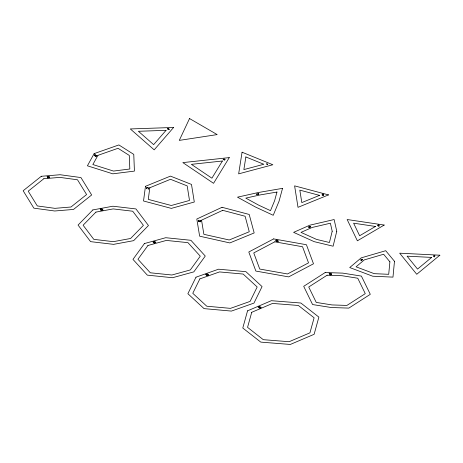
<?xml version="1.0" encoding="UTF-8"?>
<svg xmlns="http://www.w3.org/2000/svg" width="463" height="463" viewBox="0 0 463 463"><rect width="100%" height="100%" fill="white"/><g stroke="black" fill="none" stroke-linecap="round" stroke-linejoin="round"><path stroke-width="0.69" d="M102.983 210.075L102.034 209.629L100.789 210.133L101.6 210.607L101.027 210.295M362.732 259.581L361.586 260.316A0.689 0.399 0 0 1 360.833 260.154A0.689 0.399 0 0 1 360.816 259.697M101.524 210.017L101.64 209.866A2.211 1.279 0 0 0 101.414 209.93L101.079 210.104M260.443 307.843L260.86 307.409L260.102 307.154A0.689 0.399 0 0 1 260.872 307.189A0.689 0.399 0 0 1 261.074 307.629L259.951 308.219L259.083 307.953M223.16 159.22L224.289 158.965L225.14 159.712L224.075 160.007L224.862 159.799M361.273 259.442L361.979 259.135L362.708 259.442M277.059 241.53L277.036 241.559A0.718 0.417 0 0 0 278.153 241.478M102.925 210.219L102.086 210.468L101.519 210.098M148.189 188.03L148.629 188.285L148.201 189.205L148.959 187.966M259.089 307.646L259.87 307.374L260.466 307.721M207.47 275.433L206.857 275.444M310.407 226.847L309.805 226.87M96.478 155.979L95.505 156.199M379.29 226.025L378.08 225.961M277.007 241.582L276.174 241.599M95.534 155.545L96.97 155.412M96.651 156.124L95.28 156.262M276.093 241.084L276.602 241.067M168.538 128.951L167.988 129.055M322.613 194.871L323.133 194.605A1.076 0.625 0 0 0 323.458 194.124L321.982 194.24L323.168 194.286M322.439 194.767L322.809 194.587A0.99 0.573 0 0 0 322.96 194.506M308.977 226.87L308.919 227.24M258.094 306.882L260.038 306.61L258.169 307.322M49.304 177.595L48.794 177.659M168.416 128.558L168.636 128.465A0.735 0.428 0 0 0 167.421 128.662M205.722 274.241L207.702 274.084L205.722 274.681M168.648 128.766L169.36 129.316L168.451 129.692L169.053 129.27L168.775 128.922M207.742 274.785L208.362 274.877M200.514 221.135L199.767 221.273A1.082 0.625 0 0 0 199.084 221.632L200.566 221.765L199.46 221.557M101.999 209.814L102.311 209.768M48.279 177.277L47.701 177.451L47.741 177.989L47.417 177.381L48.546 177.196M153.149 241.628L155.174 241.582L153.068 242.074M378.908 226.037L378.364 225.932M100.321 209.01L102.317 209.073L100.176 209.444M378.265 225.07L379.145 225.203M200.462 221.308L200.074 221.366M47.243 176.293L49.223 176.455L47.029 176.721M200.045 221.372L200.057 221.372A0.99 0.573 0 0 0 199.617 221.459M329.413 273.228L331.392 273.483L329.135 273.645M276.104 240.008L278.014 240.349L275.774 240.407M323.307 194.987L323.579 194.969A0.77 0.446 0 0 1 323.643 195.062M276.625 241.541L276.243 241.368M267.006 164.73L266.919 163.416L267.105 164.359L267.678 164.504A0.735 0.428 0 0 0 267.238 164.533M198.922 220.226L198.407 221.499L198.662 220.562L198.17 220.336A0.741 0.428 0 0 0 198.72 220.365M199.866 220.892L199.605 220.839A0.77 0.446 0 0 1 200.195 220.469A0.77 0.446 0 0 1 201 220.683M147.344 187.538L146.586 188.777L147.02 187.856L146.574 187.602A0.741 0.428 0 0 0 147.413 187.596M95.285 154.735L94.249 155.881L94.892 155.024L94.521 154.74A0.729 0.417 0 0 0 95.337 154.798M361.285 259.731L362.054 259.94L360.984 260.021M223.212 159.498L224.017 159.758L224.561 159.33A2.211 1.273 0 0 1 224.717 159.422L224.839 159.55M155.817 242.299L155.678 242.143A3.212 1.852 0 0 0 154.353 243.127M154.335 243.121L153.566 242.583L154.445 243.272A3.119 1.8 0 0 1 155.834 242.317M256.438 194.142L256.583 194.298A3.172 1.829 0 0 1 258.782 194.234L258.094 193.465L258.638 194.09A3.264 1.887 0 0 0 256.438 194.136M48.939 177.115L48.864 176.964A0.723 0.417 0 0 1 49.645 177.3A0.723 0.417 0 0 1 49.147 177.786A0.723 0.417 0 0 1 48.268 177.543M278.014 241.206L277.43 240.818A0.718 0.417 0 0 1 278.222 241.188M329.332 273.621A0.735 0.422 0 0 1 329.216 273.697M275.977 240.384A0.729 0.422 0 0 1 275.85 240.465M149.022 188.024A0.735 0.422 0 0 1 148.195 188.024M207.679 275.491A0.596 0.347 0 0 1 206.654 275.485M206.689 275.109A0.596 0.347 0 0 1 207.337 274.981M208.57 275.201A0.7 0.405 0 0 1 207.673 275.404M207.245 275.01A0.7 0.405 0 0 1 207.858 274.628A0.7 0.405 0 0 1 208.61 274.918M201.087 220.99A0.77 0.446 0 0 1 200.485 221.337M168.671 129.067A0.735 0.428 0 0 1 167.432 128.917M310.441 227.003A0.596 0.347 0 0 1 309.909 227.084M309.515 226.581A0.596 0.347 0 0 1 310.621 226.667M310.007 227.049A0.7 0.405 0 0 1 309.406 227.466A0.7 0.405 0 0 1 308.63 227.159M308.671 226.899A0.7 0.405 0 0 1 309.521 226.685M323.602 195.236A0.77 0.446 0 0 1 322.931 195.536A0.77 0.446 0 0 1 322.19 195.293M378.202 225.759A0.718 0.417 0 0 1 377.669 225.388M377.756 225.157A0.718 0.417 0 0 1 378.445 224.943A0.718 0.417 0 0 1 379.07 225.221M389.898 261.821L388.706 274.31L374.214 273.662L356.07 266.821L364.288 259.899L383.624 254.245L389.898 261.821M394.482 261.294L392.971 277.123L372.709 276.214L349.721 267.55L361.209 257.868L385.708 250.709L394.482 261.294M145.469 186.323L143.524 200.988L171.327 208.385L194.304 202.018L191.491 184.424L170.459 176.114L145.469 186.323M149.821 187.746L148.276 199.379L171.287 205.497L189.506 200.45L187.179 185.889L170.5 179.297L149.821 187.746M242.068 152.205L238.648 173.862L272.846 164.747L242.068 152.205M245.865 156.951L243.868 169.591L263.829 164.272L245.865 156.951M434.676 255.906L434.508 256.676L433.999 256.108L434.676 255.906M434.89 255.86L434.456 256.942L433.391 256.137L433.646 255.715L434.89 255.86M332.197 231.245L329.436 242.496L316.495 239.388L301.002 232.38L312.137 227.466L330.391 223.218L332.197 231.245M336.769 231.263L333.1 246.206L314.192 241.663L293.606 232.357L309.874 225.174L334.124 219.537L336.769 231.263M276.961 192.047L274.611 200.722L270.49 210.653L258.655 205.144L245.807 198.118L259.998 194.952L276.961 192.047M282.54 188.36L279.05 201.226L273.228 215.289L255.669 207.111L237.496 197.169L258.533 192.481L282.54 188.36M247.549 310.835L242.78 328.024L260.785 342.116L290.33 344.449L314.117 334.309L318.885 317.12L300.881 303.028L271.335 300.695L247.549 310.835M251.727 312.305L247.555 327.358L263.291 339.674L289.12 341.717L309.938 332.845L314.117 317.786L298.375 305.47L272.545 303.427L251.727 312.305M189.535 118.551L179.279 140.393L217.176 134.594L189.535 118.551M195.988 277.198L187.874 293.71L204.056 308.624L231.425 311.09L253.967 303.091L262.075 286.585L245.899 271.665L218.53 269.206L195.988 277.198M199.86 278.894L192.776 293.305L206.793 306.228L230.476 308.358L250.095 301.401L257.173 286.985L243.156 274.061L219.479 271.931L199.86 278.894M94.128 153.629L87.409 165.8L112.81 173.828L134.426 171.102L133.772 154.387L118.875 144.942L94.128 153.629M97.93 155.354L92.855 164.544L113.499 171.067L129.819 169.007L129.287 155.423L118.036 148.293L97.93 155.354M222.402 161.008L211.904 178.186L191.387 164.348L222.402 161.008M229.278 157.605L213.559 183.319L182.85 162.606L229.278 157.605M144.427 243.561L132.968 259.39L147.327 275.138L172.52 277.725L193.812 271.874L205.271 256.045L190.912 240.303L165.719 237.71L144.427 243.561M147.934 245.494L137.962 259.263L150.301 272.788L171.883 275.005L190.305 269.946L200.271 256.172L187.937 242.647L166.356 240.43L147.934 245.494M166.055 130.334L153.658 144.635L138.408 131.284L166.055 130.334M173.608 127.458L154.196 149.85L130.311 128.946L173.608 127.458M92.86 209.924L78.056 225.07L90.598 241.645L113.609 244.36L133.662 240.656L148.467 225.51L135.931 208.935L112.914 206.22L92.86 209.924M95.934 212.1L83.108 225.221L93.804 239.359L113.36 241.663L130.595 238.48L143.414 225.359L132.719 211.226L113.169 208.917L95.934 212.1M431.649 257.411L417.528 269.072L407.099 256.178L431.649 257.411M439.85 255.2L416.741 274.275L399.685 253.186L439.85 255.2M41.3 176.287L23.15 190.756L33.868 208.159L54.703 210.995L73.513 209.438L91.662 194.975L80.944 177.572L60.103 174.73L41.3 176.287M43.84 178.718L28.214 191.173L37.306 205.942L54.912 208.338L70.972 207.007L86.598 194.553L77.506 179.789L59.901 177.387L43.84 178.718M325.188 272.539L303.693 286.325L312.589 304.556L331.248 307.519L348.813 308.109L370.307 294.323L361.412 276.093L342.747 273.124L325.188 272.539M327.098 275.225L308.728 287.002L316.252 302.426L331.988 304.926L346.903 305.424L365.272 293.646L357.749 278.222L342.012 275.722L327.098 275.225M330.773 273.992C327.208 275.439 333.146 274.669 331.242 274.518L330.773 273.992M330.848 274.119L329.928 274.686L331.01 274.547L330.848 274.119M375.458 226.448L359.641 235.748L353.605 223.189L375.458 226.448M384.18 225.053L357.378 240.806L347.146 219.526L384.18 225.053M273.627 238.902L248.787 252.005L255.86 271.063L288.657 276.891L313.497 263.788L306.425 244.73L273.627 238.902M274.802 241.825L253.753 252.925L259.737 269.044L287.482 273.969L308.532 262.868L302.547 246.75L274.802 241.825M222.043 207.291L196.804 219.016L199.634 236.182L229.845 242.936L254.175 232.941L249.204 214.456L222.043 207.291M222.703 210.335L201.544 220.174L203.876 234.324L229.208 239.99L249.273 231.743L245.106 216.25L222.703 210.335M319.499 195.374L301.807 202.591L299.827 190.137L319.499 195.374M328.51 194.9L298.01 207.337L294.607 185.866L328.51 194.9"/></g></svg>
